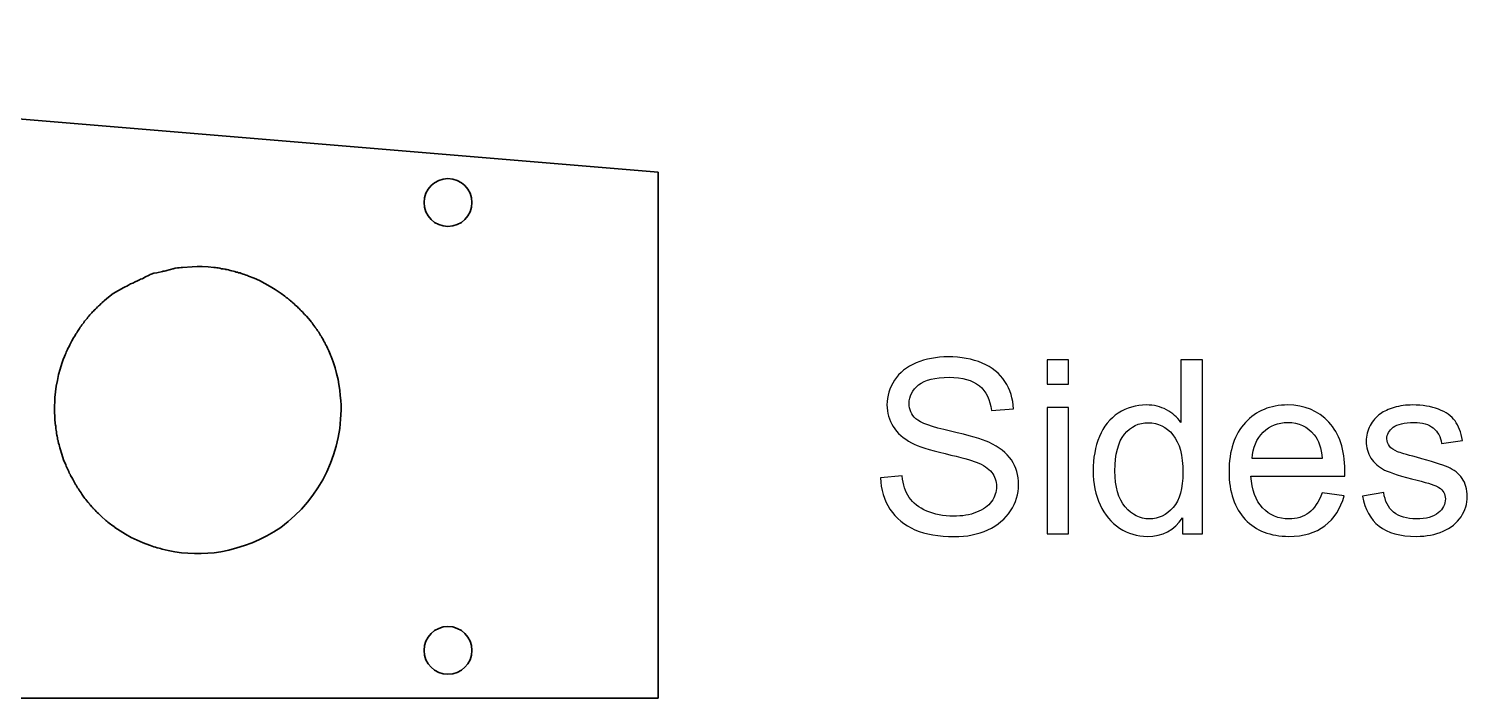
# Model space of a CAD drawing. Header units: centimetres. Extents: x 16 to 194, y -201 to 17.
# Drawn here: x 49.51 to 64.56, y -37.11 to -30.11 of the extents above; entities that cross this region are included whole.
import ezdxf

# ---------------------------------------------------------------- set-up
doc = ezdxf.new("R2010")
doc.units = ezdxf.units.CM
doc.header["$MEASUREMENT"] = 0
doc.layers.add('Layer 1', color=7, linetype='Continuous')

msp = doc.modelspace()

# ---------------------------------------------------------------- linework, layer by layer
at = {"layer": 'Layer 1', "lineweight": 35}
for points in [[(56.09282, -31.61244), (56.09282, -31.61244), (38.09282, -30.11244), (38.09282, -30.11244)], [(56.09282, -37.11245), (56.09282, -37.11245), (56.09282, -31.61244), (56.09282, -31.61244)], [(38.09282, -37.11245), (38.09282, -37.11245), (56.09282, -37.11245), (56.09282, -37.11245)]]:
    msp.add_open_spline(points, degree=3, dxfattribs=at)
for points in [[(53.64251, -31.92905), (53.64251, -31.79097), (53.75445, -31.67905), (53.89254, -31.67905), (54.03063, -31.67904), (54.14257, -31.79097), (54.14257, -31.92904), (54.14257, -32.06712), (54.03063, -32.17904), (53.89254, -32.17904), (53.75445, -32.17905), (53.64251, -32.06712), (53.64251, -31.92905)], [(53.64251, -36.61245), (53.64251, -36.47437), (53.75445, -36.36245), (53.89254, -36.36245), (54.03063, -36.36244), (54.14257, -36.47437), (54.14257, -36.61244), (54.14257, -36.75052), (54.03063, -36.86244), (53.89254, -36.86244), (53.75445, -36.86245), (53.64251, -36.75052), (53.64251, -36.61245)]]:
    msp.add_open_spline(points, degree=3, knots=[0, 0, 0, 0, 0.25, 0.25, 0.25, 0.5, 0.5, 0.5, 0.75, 0.75, 0.75, 1, 1, 1, 1], dxfattribs=at)
at = {"layer": 'Layer 1', "color": 250, "lineweight": 35}
msp.add_open_spline([(51.51624, -35.581), (51.51624, -35.581), (51.44618, -35.591), (51.44618, -35.591), (51.44618, -35.591), (51.37863, -35.596), (51.37863, -35.596), (51.37863, -35.596), (51.31106, -35.5985), (51.31106, -35.5985), (51.31106, -35.5985), (51.241, -35.5985), (51.241, -35.5985), (51.241, -35.5985), (51.17095, -35.596), (51.17095, -35.596), (51.17095, -35.596), (51.1034, -35.591), (51.1034, -35.591), (51.1034, -35.591), (51.03333, -35.581), (51.03333, -35.581), (51.03333, -35.581), (50.96577, -35.56851), (50.96577, -35.56851), (50.96577, -35.56851), (50.90073, -35.5535), (50.90073, -35.5535), (50.90073, -35.5535), (50.88571, -35.54851), (50.88571, -35.54851), (50.88571, -35.54851), (50.8707, -35.5435), (50.8707, -35.5435), (50.8707, -35.5435), (50.85068, -35.5385), (50.85068, -35.5385), (50.85068, -35.5385), (50.83317, -35.5335), (50.83317, -35.5335), (50.83317, -35.5335), (50.81566, -35.5285), (50.81566, -35.5285), (50.81566, -35.5285), (50.79814, -35.521), (50.79814, -35.521), (50.79814, -35.521), (50.78063, -35.516), (50.78063, -35.516), (50.78063, -35.516), (50.76812, -35.511), (50.76812, -35.511), (50.76812, -35.511), (50.70305, -35.4885), (50.70305, -35.4885), (50.70305, -35.4885), (50.6405, -35.461), (50.6405, -35.461), (50.6405, -35.461), (50.57796, -35.431), (50.57796, -35.431), (50.57796, -35.431), (50.51791, -35.3985), (50.51791, -35.3985), (50.51791, -35.3985), (50.46036, -35.3635), (50.46036, -35.3635), (50.46036, -35.3635), (50.40781, -35.326), (50.40781, -35.326), (50.40781, -35.326), (50.3978, -35.3185), (50.3978, -35.3185), (50.3978, -35.3185), (50.38529, -35.31101), (50.38529, -35.31101), (50.38529, -35.31101), (50.37278, -35.301), (50.37278, -35.301), (50.37278, -35.301), (50.36026, -35.29101), (50.36026, -35.29101), (50.36026, -35.29101), (50.34775, -35.281), (50.34775, -35.281), (50.34775, -35.281), (50.33274, -35.27101), (50.33274, -35.27101), (50.33274, -35.27101), (50.32273, -35.261), (50.32273, -35.261), (50.32273, -35.261), (50.31272, -35.2535), (50.31272, -35.2535), (50.31272, -35.2535), (50.2677, -35.2135), (50.2677, -35.2135), (50.2677, -35.2135), (50.25769, -35.2035), (50.25769, -35.2035), (50.25769, -35.2035), (50.24768, -35.1935), (50.24768, -35.1935), (50.24768, -35.1935), (50.23517, -35.181), (50.23517, -35.181), (50.23517, -35.181), (50.22266, -35.171), (50.22266, -35.171), (50.22266, -35.171), (50.21015, -35.1585), (50.21015, -35.1585), (50.21015, -35.1585), (50.20014, -35.146), (50.20014, -35.146), (50.20014, -35.146), (50.19764, -35.1435), (50.19764, -35.1435), (50.19764, -35.1435), (50.19514, -35.141), (50.19514, -35.141), (50.19514, -35.141), (50.19263, -35.1385), (50.19263, -35.1385), (50.19263, -35.1385), (50.19013, -35.136), (50.19013, -35.136), (50.19013, -35.136), (50.18763, -35.1335), (50.18763, -35.1335), (50.18763, -35.1335), (50.18263, -35.131), (50.18263, -35.131), (50.18263, -35.131), (50.18012, -35.126), (50.18012, -35.126), (50.18012, -35.126), (50.18012, -35.1235), (50.18012, -35.1235), (50.18012, -35.1235), (50.16761, -35.1135), (50.16761, -35.1135), (50.16761, -35.1135), (50.16511, -35.111), (50.16511, -35.111), (50.16511, -35.111), (50.1501, -35.09351), (50.1501, -35.09351), (50.1501, -35.09351), (50.1476, -35.091), (50.1476, -35.091), (50.1476, -35.091), (50.14509, -35.086), (50.14509, -35.086), (50.14509, -35.086), (50.14259, -35.0835), (50.14259, -35.0835), (50.14259, -35.0835), (50.14009, -35.081), (50.14009, -35.081), (50.14009, -35.081), (50.13759, -35.076), (50.13759, -35.076), (50.13759, -35.076), (50.13509, -35.07351), (50.13509, -35.07351), (50.13509, -35.07351), (50.13258, -35.071), (50.13258, -35.071), (50.13258, -35.071), (50.13008, -35.0685), (50.13008, -35.0685), (50.13008, -35.0685), (50.12258, -35.061), (50.12258, -35.061), (50.12258, -35.061), (50.11257, -35.0485), (50.11257, -35.0485), (50.11257, -35.0485), (50.10256, -35.036), (50.10256, -35.036), (50.10256, -35.036), (50.09255, -35.0235), (50.09255, -35.0235), (50.09255, -35.0235), (50.08253, -35.011), (50.08253, -35.011), (50.08253, -35.011), (50.07503, -34.9985), (50.07503, -34.9985), (50.07503, -34.9985), (50.06752, -34.9885), (50.06752, -34.9885), (50.06752, -34.9885), (50.06001, -34.9785), (50.06001, -34.9785), (50.06001, -34.9785), (50.05251, -34.966), (50.05251, -34.966), (50.05251, -34.966), (50.0425, -34.951), (50.0425, -34.951), (50.0425, -34.951), (50.03249, -34.9385), (50.03249, -34.9385), (50.03249, -34.9385), (50.02498, -34.9235), (50.02498, -34.9235), (50.02498, -34.9235), (50.01498, -34.911), (50.01498, -34.911), (50.01498, -34.911), (50.00747, -34.8985), (50.00747, -34.8985), (50.00747, -34.8985), (50.00247, -34.886), (50.00247, -34.886), (50.00247, -34.886), (49.99496, -34.876), (49.99496, -34.876), (49.99496, -34.876), (49.98745, -34.8635), (49.98745, -34.8635), (49.98745, -34.8635), (49.97995, -34.851), (49.97995, -34.851), (49.97995, -34.851), (49.97244, -34.836), (49.97244, -34.836), (49.97244, -34.836), (49.96493, -34.821), (49.96493, -34.821), (49.96493, -34.821), (49.95493, -34.806), (49.95493, -34.806), (49.95493, -34.806), (49.94993, -34.7935), (49.94993, -34.7935), (49.94993, -34.7935), (49.94243, -34.7835), (49.94243, -34.7835), (49.94243, -34.7835), (49.93742, -34.771), (49.93742, -34.771), (49.93742, -34.771), (49.92991, -34.7585), (49.92991, -34.7585), (49.92991, -34.7585), (49.92491, -34.7435), (49.92491, -34.7435), (49.92491, -34.7435), (49.9174, -34.7285), (49.9174, -34.7285), (49.9174, -34.7285), (49.9099, -34.7135), (49.9099, -34.7135), (49.9099, -34.7135), (49.90239, -34.6985), (49.90239, -34.6985), (49.90239, -34.6985), (49.89739, -34.686), (49.89739, -34.686), (49.89739, -34.686), (49.89238, -34.6735), (49.89238, -34.6735), (49.89238, -34.6735), (49.86986, -34.6185), (49.86986, -34.6185), (49.86986, -34.6185), (49.84985, -34.561), (49.84985, -34.561), (49.84985, -34.561), (49.83483, -34.506), (49.83483, -34.506), (49.83483, -34.506), (49.82983, -34.4935), (49.82983, -34.4935), (49.82983, -34.4935), (49.82733, -34.4785), (49.82733, -34.4785), (49.82733, -34.4785), (49.82232, -34.4635), (49.82232, -34.4635), (49.82232, -34.4635), (49.81732, -34.446), (49.81732, -34.446), (49.81732, -34.446), (49.81482, -34.4285), (49.81482, -34.4285), (49.81482, -34.4285), (49.81232, -34.426), (49.81232, -34.426), (49.81232, -34.426), (49.81232, -34.4235), (49.81232, -34.4235), (49.81232, -34.4235), (49.81232, -34.41851), (49.81232, -34.41851), (49.81232, -34.41851), (49.80981, -34.4135), (49.80981, -34.4135), (49.80981, -34.4135), (49.80981, -34.411), (49.80981, -34.411), (49.80981, -34.411), (49.80731, -34.406), (49.80731, -34.406), (49.80731, -34.406), (49.80731, -34.4035), (49.80731, -34.4035), (49.80731, -34.4035), (49.80731, -34.39851), (49.80731, -34.39851), (49.80731, -34.39851), (49.80731, -34.396), (49.80731, -34.396), (49.80731, -34.396), (49.80481, -34.3935), (49.80481, -34.3935), (49.80481, -34.3935), (49.80481, -34.391), (49.80481, -34.391), (49.80481, -34.391), (49.80481, -34.386), (49.80481, -34.386), (49.80481, -34.386), (49.80481, -34.3835), (49.80481, -34.3835), (49.80481, -34.3835), (49.80231, -34.37851), (49.80231, -34.37851), (49.80231, -34.37851), (49.80231, -34.376), (49.80231, -34.376), (49.80231, -34.376), (49.80231, -34.3735), (49.80231, -34.3735), (49.80231, -34.3735), (49.79981, -34.361), (49.79981, -34.361), (49.79981, -34.361), (49.7973, -34.3435), (49.7973, -34.3435), (49.7973, -34.3435), (49.7948, -34.3285), (49.7948, -34.3285), (49.7948, -34.3285), (49.7923, -34.311), (49.7923, -34.311), (49.7923, -34.311), (49.7898, -34.296), (49.7898, -34.296), (49.7898, -34.296), (49.7873, -34.281), (49.7873, -34.281), (49.7873, -34.281), (49.7873, -34.2685), (49.7873, -34.2685), (49.7873, -34.2685), (49.78479, -34.256), (49.78479, -34.256), (49.78479, -34.256), (49.78229, -34.241), (49.78229, -34.241), (49.78229, -34.241), (49.78229, -34.226), (49.78229, -34.226), (49.78229, -34.226), (49.77979, -34.2085), (49.77979, -34.2085), (49.77979, -34.2085), (49.77979, -34.191), (49.77979, -34.191), (49.77979, -34.191), (49.77729, -34.176), (49.77729, -34.176), (49.77729, -34.176), (49.77729, -34.161), (49.77729, -34.161), (49.77729, -34.161), (49.77729, -34.1485), (49.77729, -34.1485), (49.77729, -34.1485), (49.77729, -34.146), (49.77729, -34.146), (49.77729, -34.146), (49.77478, -34.1435), (49.77478, -34.1435), (49.77478, -34.1435), (49.77478, -34.1385), (49.77478, -34.1385), (49.77478, -34.1385), (49.77478, -34.136), (49.77478, -34.136), (49.77478, -34.136), (49.77478, -34.131), (49.77478, -34.131), (49.77478, -34.131), (49.77478, -34.1285), (49.77478, -34.1285), (49.77478, -34.1285), (49.77478, -34.126), (49.77478, -34.126), (49.77478, -34.126), (49.77478, -34.12101), (49.77478, -34.12101), (49.77478, -34.12101), (49.77478, -34.106), (49.77478, -34.106), (49.77478, -34.106), (49.77478, -34.0885), (49.77478, -34.0885), (49.77478, -34.0885), (49.77478, -34.0735), (49.77478, -34.0735), (49.77478, -34.0735), (49.77478, -34.056), (49.77478, -34.056), (49.77478, -34.056), (49.77478, -34.04101), (49.77478, -34.04101), (49.77478, -34.04101), (49.77729, -34.0285), (49.77729, -34.0285), (49.77729, -34.0285), (49.77979, -33.9685), (49.77979, -33.9685), (49.77979, -33.9685), (49.78479, -33.9085), (49.78479, -33.9085), (49.78479, -33.9085), (49.7923, -33.8485), (49.7923, -33.8485), (49.7923, -33.8485), (49.80481, -33.7885), (49.80481, -33.7885), (49.80481, -33.7885), (49.81732, -33.7285), (49.81732, -33.7285), (49.81732, -33.7285), (49.83233, -33.671), (49.83233, -33.671), (49.83233, -33.671), (49.84985, -33.6135), (49.84985, -33.6135), (49.84985, -33.6135), (49.86986, -33.561), (49.86986, -33.561), (49.86986, -33.561), (49.87487, -33.551), (49.87487, -33.551), (49.87487, -33.551), (49.87987, -33.5385), (49.87987, -33.5385), (49.87987, -33.5385), (49.88488, -33.5235), (49.88488, -33.5235), (49.88488, -33.5235), (49.89238, -33.5085), (49.89238, -33.5085), (49.89238, -33.5085), (49.89739, -33.4935), (49.89739, -33.4935), (49.89739, -33.4935), (49.90489, -33.4785), (49.90489, -33.4785), (49.90489, -33.4785), (49.9099, -33.46601), (49.9099, -33.46601), (49.9099, -33.46601), (49.9149, -33.456), (49.9149, -33.456), (49.9149, -33.456), (49.91991, -33.4435), (49.91991, -33.4435), (49.91991, -33.4435), (49.92741, -33.4335), (49.92741, -33.4335), (49.92741, -33.4335), (49.93492, -33.4185), (49.93492, -33.4185), (49.93492, -33.4185), (49.94243, -33.4035), (49.94243, -33.4035), (49.94243, -33.4035), (49.94993, -33.391), (49.94993, -33.391), (49.94993, -33.391), (49.95493, -33.376), (49.95493, -33.376), (49.95493, -33.376), (49.96243, -33.3635), (49.96243, -33.3635), (49.96243, -33.3635), (49.96744, -33.3535), (49.96744, -33.3535), (49.96744, -33.3535), (49.97494, -33.3435), (49.97494, -33.3435), (49.97494, -33.3435), (49.98245, -33.331), (49.98245, -33.331), (49.98245, -33.331), (49.98995, -33.3185), (49.98995, -33.3185), (49.98995, -33.3185), (49.99746, -33.3035), (49.99746, -33.3035), (49.99746, -33.3035), (50.00747, -33.291), (50.00747, -33.291), (50.00747, -33.291), (50.01498, -33.2785), (50.01498, -33.2785), (50.01498, -33.2785), (50.02248, -33.266), (50.02248, -33.266), (50.02248, -33.266), (50.02999, -33.256), (50.02999, -33.256), (50.02999, -33.256), (50.03499, -33.246), (50.03499, -33.246), (50.03499, -33.246), (50.045, -33.2335), (50.045, -33.2335), (50.045, -33.2335), (50.05251, -33.221), (50.05251, -33.221), (50.05251, -33.221), (50.06252, -33.2085), (50.06252, -33.2085), (50.06252, -33.2085), (50.07252, -33.196), (50.07252, -33.196), (50.07252, -33.196), (50.08003, -33.186), (50.08003, -33.186), (50.08003, -33.186), (50.08253, -33.1835), (50.08253, -33.1835), (50.08253, -33.1835), (50.09005, -33.171), (50.09005, -33.171), (50.09005, -33.171), (50.09755, -33.161), (50.09755, -33.161), (50.09755, -33.161), (50.10506, -33.151), (50.10506, -33.151), (50.10506, -33.151), (50.11507, -33.141), (50.11507, -33.141), (50.11507, -33.141), (50.12508, -33.1285), (50.12508, -33.1285), (50.12508, -33.1285), (50.13258, -33.1185), (50.13258, -33.1185), (50.13258, -33.1185), (50.13509, -33.116), (50.13509, -33.116), (50.13509, -33.116), (50.14509, -33.1035), (50.14509, -33.1035), (50.14509, -33.1035), (50.1551, -33.0935), (50.1551, -33.0935), (50.1551, -33.0935), (50.16511, -33.0835), (50.16511, -33.0835), (50.16511, -33.0835), (50.17262, -33.0735), (50.17262, -33.0735), (50.17262, -33.0735), (50.18263, -33.066), (50.18263, -33.066), (50.18263, -33.066), (50.19013, -33.056), (50.19013, -33.056), (50.19013, -33.056), (50.20264, -33.0435), (50.20264, -33.0435), (50.20264, -33.0435), (50.21265, -33.0335), (50.21265, -33.0335), (50.21265, -33.0335), (50.22516, -33.021), (50.22516, -33.021), (50.22516, -33.021), (50.22766, -33.0185), (50.22766, -33.0185), (50.22766, -33.0185), (50.23017, -33.016), (50.23017, -33.016), (50.23017, -33.016), (50.23267, -33.0135), (50.23267, -33.0135), (50.23267, -33.0135), (50.23517, -33.011), (50.23517, -33.011), (50.23517, -33.011), (50.23767, -33.0085), (50.23767, -33.0085), (50.23767, -33.0085), (50.24268, -33.006), (50.24268, -33.006), (50.24268, -33.006), (50.24518, -33.0035), (50.24518, -33.0035), (50.24518, -33.0035), (50.24768, -33.001), (50.24768, -33.001), (50.24768, -33.001), (50.25519, -32.991), (50.25519, -32.991), (50.25519, -32.991), (50.25769, -32.991), (50.25769, -32.991), (50.25769, -32.991), (50.25769, -32.9885), (50.25769, -32.9885), (50.25769, -32.9885), (50.26019, -32.9885), (50.26019, -32.9885), (50.26019, -32.9885), (50.26269, -32.986), (50.26269, -32.986), (50.26269, -32.986), (50.2652, -32.9835), (50.2652, -32.9835), (50.2652, -32.9835), (50.2677, -32.981), (50.2677, -32.981), (50.2677, -32.981), (50.2702, -32.9785), (50.2702, -32.9785), (50.2702, -32.9785), (50.27269, -32.976), (50.27269, -32.976), (50.27269, -32.976), (50.29021, -32.961), (50.29021, -32.961), (50.29021, -32.961), (50.29771, -32.9535), (50.29771, -32.9535), (50.29771, -32.9535), (50.34025, -32.9185), (50.34025, -32.9185), (50.34025, -32.9185), (50.39029, -32.881), (50.39029, -32.881), (50.39029, -32.881), (50.44535, -32.8485), (50.44535, -32.8485), (50.44535, -32.8485), (50.50039, -32.8185), (50.50039, -32.8185), (50.50039, -32.8185), (50.5129, -32.811), (50.5129, -32.811), (50.5129, -32.811), (50.53042, -32.8035), (50.53042, -32.8035), (50.53042, -32.8035), (50.54793, -32.7935), (50.54793, -32.7935), (50.54793, -32.7935), (50.57045, -32.781), (50.57045, -32.781), (50.57045, -32.781), (50.59546, -32.771), (50.59546, -32.771), (50.59546, -32.771), (50.62048, -32.7585), (50.62048, -32.7585), (50.62048, -32.7585), (50.643, -32.7485), (50.643, -32.7485), (50.643, -32.7485), (50.66552, -32.736), (50.66552, -32.736), (50.66552, -32.736), (50.67553, -32.731), (50.67553, -32.731), (50.67553, -32.731), (50.69054, -32.726), (50.69054, -32.726), (50.69054, -32.726), (50.70555, -32.7185), (50.70555, -32.7185), (50.70555, -32.7185), (50.72057, -32.711), (50.72057, -32.711), (50.72057, -32.711), (50.73559, -32.7035), (50.73559, -32.7035), (50.73559, -32.7035), (50.7506, -32.696), (50.7506, -32.696), (50.7506, -32.696), (50.76561, -32.6885), (50.76561, -32.6885), (50.76561, -32.6885), (50.77562, -32.6835), (50.77562, -32.6835), (50.77562, -32.6835), (50.78563, -32.6785), (50.78563, -32.6785), (50.78563, -32.6785), (50.81315, -32.6685), (50.81315, -32.6685), (50.81315, -32.6685), (50.84568, -32.6635), (50.84568, -32.6635), (50.84568, -32.6635), (50.90323, -32.651), (50.90323, -32.651), (50.90323, -32.651), (50.91323, -32.6485), (50.91323, -32.6485), (50.91323, -32.6485), (50.92574, -32.646), (50.92574, -32.646), (50.92574, -32.646), (50.93825, -32.6435), (50.93825, -32.6435), (50.93825, -32.6435), (50.95076, -32.641), (50.95076, -32.641), (50.95076, -32.641), (50.97328, -32.6335), (50.97328, -32.6335), (50.97328, -32.6335), (50.98829, -32.631), (50.98829, -32.631), (50.98829, -32.631), (51.01331, -32.6235), (51.01331, -32.6235), (51.01331, -32.6235), (51.01581, -32.621), (51.01581, -32.621), (51.01581, -32.621), (51.03583, -32.616), (51.03583, -32.616), (51.03583, -32.616), (51.06086, -32.6135), (51.06086, -32.6135), (51.06086, -32.6135), (51.08088, -32.611), (51.08088, -32.611), (51.08088, -32.611), (51.10089, -32.6085), (51.10089, -32.6085), (51.10089, -32.6085), (51.1134, -32.6085), (51.1134, -32.6085), (51.1134, -32.6085), (51.21599, -32.601), (51.21599, -32.601), (51.21599, -32.601), (51.26602, -32.5985), (51.26602, -32.5985), (51.26602, -32.5985), (51.32107, -32.5985), (51.32107, -32.5985), (51.32107, -32.5985), (51.38113, -32.601), (51.38113, -32.601), (51.38113, -32.601), (51.44368, -32.6085), (51.44368, -32.6085), (51.44368, -32.6085), (51.45869, -32.6085), (51.45869, -32.6085), (51.45869, -32.6085), (51.47371, -32.611), (51.47371, -32.611), (51.47371, -32.611), (51.48872, -32.6135), (51.48872, -32.6135), (51.48872, -32.6135), (51.50623, -32.616), (51.50623, -32.616), (51.50623, -32.616), (51.52375, -32.621), (51.52375, -32.621), (51.52375, -32.621), (51.54126, -32.6235), (51.54126, -32.6235), (51.54126, -32.6235), (51.55627, -32.626), (51.55627, -32.626), (51.55627, -32.626), (51.55877, -32.626), (51.55877, -32.626), (51.55877, -32.626), (51.56127, -32.626), (51.56127, -32.626), (51.56127, -32.626), (51.56377, -32.6285), (51.56377, -32.6285), (51.56377, -32.6285), (51.56878, -32.6285), (51.56878, -32.6285), (51.56878, -32.6285), (51.57128, -32.6285), (51.57128, -32.6285), (51.57128, -32.6285), (51.57628, -32.6285), (51.57628, -32.6285), (51.57628, -32.6285), (51.57878, -32.631), (51.57878, -32.631), (51.57878, -32.631), (51.58129, -32.631), (51.58129, -32.631), (51.58129, -32.631), (51.5963, -32.6335), (51.5963, -32.6335), (51.5963, -32.6335), (51.61131, -32.6385), (51.61131, -32.6385), (51.61131, -32.6385), (51.62883, -32.6435), (51.62883, -32.6435), (51.62883, -32.6435), (51.64634, -32.646), (51.64634, -32.646), (51.64634, -32.646), (51.66135, -32.651), (51.66135, -32.651), (51.66135, -32.651), (51.67637, -32.656), (51.67637, -32.656), (51.67637, -32.656), (51.68889, -32.6585), (51.68889, -32.6585), (51.68889, -32.6585), (51.7014, -32.6635), (51.7014, -32.6635), (51.7014, -32.6635), (51.71641, -32.666), (51.71641, -32.666), (51.71641, -32.666), (51.72892, -32.671), (51.72892, -32.671), (51.72892, -32.671), (51.73142, -32.671), (51.73142, -32.671), (51.73142, -32.671), (51.74894, -32.6785), (51.74894, -32.6785), (51.74894, -32.6785), (51.76395, -32.6835), (51.76395, -32.6835), (51.76395, -32.6835), (51.77896, -32.6885), (51.77896, -32.6885), (51.77896, -32.6885), (51.79397, -32.6935), (51.79397, -32.6935), (51.79397, -32.6935), (51.80648, -32.6985), (51.80648, -32.6985), (51.80648, -32.6985), (51.86403, -32.721), (51.86403, -32.721), (51.86403, -32.721), (51.92157, -32.746), (51.92157, -32.746), (51.92157, -32.746), (51.97663, -32.776), (51.97663, -32.776), (51.97663, -32.776), (52.03167, -32.806), (52.03167, -32.806), (52.03167, -32.806), (52.08422, -32.8385), (52.08422, -32.8385), (52.08422, -32.8385), (52.13676, -32.8735), (52.13676, -32.8735), (52.13676, -32.8735), (52.14677, -32.881), (52.14677, -32.881), (52.14677, -32.881), (52.15928, -32.891), (52.15928, -32.891), (52.15928, -32.891), (52.17179, -32.8985), (52.17179, -32.8985), (52.17179, -32.8985), (52.1843, -32.9085), (52.1843, -32.9085), (52.1843, -32.9085), (52.1993, -32.921), (52.1993, -32.921), (52.1993, -32.921), (52.21181, -32.931), (52.21181, -32.931), (52.21181, -32.931), (52.22432, -32.9385), (52.22432, -32.9385), (52.22432, -32.9385), (52.22683, -32.941), (52.22683, -32.941), (52.22683, -32.941), (52.22933, -32.9435), (52.22933, -32.9435), (52.22933, -32.9435), (52.23183, -32.946), (52.23183, -32.946), (52.23183, -32.946), (52.23434, -32.9485), (52.23434, -32.9485), (52.23434, -32.9485), (52.23684, -32.9485), (52.23684, -32.9485), (52.23684, -32.9485), (52.23935, -32.951), (52.23935, -32.951), (52.23935, -32.951), (52.24185, -32.9535), (52.24185, -32.9535), (52.24185, -32.9535), (52.24435, -32.956), (52.24435, -32.956), (52.24435, -32.956), (52.25686, -32.966), (52.25686, -32.966), (52.25686, -32.966), (52.26687, -32.976), (52.26687, -32.976), (52.26687, -32.976), (52.28188, -32.9885), (52.28188, -32.9885), (52.28188, -32.9885), (52.29439, -33.001), (52.29439, -33.001), (52.29439, -33.001), (52.3044, -33.011), (52.3044, -33.011), (52.3044, -33.011), (52.31691, -33.021), (52.31691, -33.021), (52.31691, -33.021), (52.32442, -33.031), (52.32442, -33.031), (52.32442, -33.031), (52.33443, -33.0385), (52.33443, -33.0385), (52.33443, -33.0385), (52.34694, -33.051), (52.34694, -33.051), (52.34694, -33.051), (52.35695, -33.061), (52.35695, -33.061), (52.35695, -33.061), (52.36946, -33.0735), (52.36946, -33.0735), (52.36946, -33.0735), (52.38197, -33.086), (52.38197, -33.086), (52.38197, -33.086), (52.39197, -33.0985), (52.39197, -33.0985), (52.39197, -33.0985), (52.40198, -33.1085), (52.40198, -33.1085), (52.40198, -33.1085), (52.41199, -33.1185), (52.41199, -33.1185), (52.41199, -33.1185), (52.45201, -33.166), (52.45201, -33.166), (52.45201, -33.166), (52.45953, -33.176), (52.45953, -33.176), (52.45953, -33.176), (52.46954, -33.1885), (52.46954, -33.1885), (52.46954, -33.1885), (52.47955, -33.201), (52.47955, -33.201), (52.47955, -33.201), (52.48956, -33.216), (52.48956, -33.216), (52.48956, -33.216), (52.49956, -33.2285), (52.49956, -33.2285), (52.49956, -33.2285), (52.50206, -33.2335), (52.50206, -33.2335), (52.50206, -33.2335), (52.50457, -33.236), (52.50457, -33.236), (52.50457, -33.236), (52.50706, -33.2385), (52.50706, -33.2385), (52.50706, -33.2385), (52.50957, -33.2435), (52.50957, -33.2435), (52.50957, -33.2435), (52.51206, -33.246), (52.51206, -33.246), (52.51206, -33.246), (52.51458, -33.251), (52.51458, -33.251), (52.51458, -33.251), (52.51707, -33.2535), (52.51707, -33.2535), (52.51707, -33.2535), (52.51958, -33.256), (52.51958, -33.256), (52.51958, -33.256), (52.52708, -33.266), (52.52708, -33.266), (52.52708, -33.266), (52.52708, -33.271), (52.52708, -33.271), (52.52708, -33.271), (52.5396, -33.286), (52.5396, -33.286), (52.5396, -33.286), (52.55211, -33.306), (52.55211, -33.306), (52.55211, -33.306), (52.55961, -33.3185), (52.55961, -33.3185), (52.55961, -33.3185), (52.56212, -33.321), (52.56212, -33.321), (52.56212, -33.321), (52.56212, -33.3235), (52.56212, -33.3235), (52.56212, -33.3235), (52.56462, -33.32601), (52.56462, -33.32601), (52.56462, -33.32601), (52.56712, -33.3285), (52.56712, -33.3285), (52.56712, -33.3285), (52.56712, -33.331), (52.56712, -33.331), (52.56712, -33.331), (52.56962, -33.336), (52.56962, -33.336), (52.56962, -33.336), (52.57213, -33.3385), (52.57213, -33.3385), (52.57213, -33.3385), (52.57213, -33.341), (52.57213, -33.341), (52.57213, -33.341), (52.58213, -33.356), (52.58213, -33.356), (52.58213, -33.356), (52.58964, -33.371), (52.58964, -33.371), (52.58964, -33.371), (52.59715, -33.38601), (52.59715, -33.38601), (52.59715, -33.38601), (52.60715, -33.401), (52.60715, -33.401), (52.60715, -33.401), (52.61216, -33.4135), (52.61216, -33.4135), (52.61216, -33.4135), (52.61966, -33.42601), (52.61966, -33.42601), (52.61966, -33.42601), (52.62467, -33.436), (52.62467, -33.436), (52.62467, -33.436), (52.63218, -33.451), (52.63218, -33.451), (52.63218, -33.451), (52.63718, -33.46601), (52.63718, -33.46601), (52.63718, -33.46601), (52.64469, -33.481), (52.64469, -33.481), (52.64469, -33.481), (52.65219, -33.4985), (52.65219, -33.4985), (52.65219, -33.4985), (52.6597, -33.5135), (52.6597, -33.5135), (52.6597, -33.5135), (52.6647, -33.526), (52.6647, -33.526), (52.6647, -33.526), (52.66971, -33.5385), (52.66971, -33.5385), (52.66971, -33.5385), (52.69223, -33.596), (52.69223, -33.596), (52.69223, -33.596), (52.71224, -33.6585), (52.71224, -33.6585), (52.71224, -33.6585), (52.72725, -33.7185), (52.72725, -33.7185), (52.72725, -33.7185), (52.74227, -33.781), (52.74227, -33.781), (52.74227, -33.781), (52.74977, -33.8335), (52.74977, -33.8335), (52.74977, -33.8335), (52.75977, -33.891), (52.75977, -33.891), (52.75977, -33.891), (52.76478, -33.946), (52.76478, -33.946), (52.76478, -33.946), (52.77229, -34.00101), (52.77229, -34.00101), (52.77229, -34.00101), (52.77478, -34.0485), (52.77478, -34.0485), (52.77478, -34.0485), (52.77478, -34.0985), (52.77478, -34.0985), (52.77478, -34.0985), (52.77229, -34.1485), (52.77229, -34.1485), (52.77229, -34.1485), (52.76729, -34.196), (52.76729, -34.196), (52.76729, -34.196), (52.75977, -34.291), (52.75977, -34.291), (52.75977, -34.291), (52.74227, -34.386), (52.74227, -34.386), (52.74227, -34.386), (52.72225, -34.476), (52.72225, -34.476), (52.72225, -34.476), (52.69473, -34.5685), (52.69473, -34.5685), (52.69473, -34.5685), (52.6622, -34.65601), (52.6622, -34.65601), (52.6622, -34.65601), (52.62467, -34.746), (52.62467, -34.746), (52.62467, -34.746), (52.58213, -34.8285), (52.58213, -34.8285), (52.58213, -34.8285), (52.53208, -34.911), (52.53208, -34.911), (52.53208, -34.911), (52.47955, -34.9885), (52.47955, -34.9885), (52.47955, -34.9885), (52.422, -35.0635), (52.422, -35.0635), (52.422, -35.0635), (52.35945, -35.136), (52.35945, -35.136), (52.35945, -35.136), (52.28939, -35.2035), (52.28939, -35.2035), (52.28939, -35.2035), (52.21932, -35.266), (52.21932, -35.266), (52.21932, -35.266), (52.14427, -35.326), (52.14427, -35.326), (52.14427, -35.326), (52.0692, -35.3735), (52.0692, -35.3735), (52.0692, -35.3735), (51.99664, -35.416), (51.99664, -35.416), (51.99664, -35.416), (51.92157, -35.4535), (51.92157, -35.4535), (51.92157, -35.4535), (51.84151, -35.4885), (51.84151, -35.4885), (51.84151, -35.4885), (51.76395, -35.516), (51.76395, -35.516), (51.76395, -35.516), (51.68138, -35.541), (51.68138, -35.541), (51.68138, -35.541), (51.5988, -35.5635), (51.5988, -35.5635), (51.5988, -35.5635), (51.51624, -35.581), (51.51624, -35.581)], degree=3, knots=[0, 0, 0, 0, 0.00250627, 0.00250627, 0.00250627, 0.00501253, 0.00501253, 0.00501253, 0.0075188, 0.0075188, 0.0075188, 0.01002506, 0.01002506, 0.01002506, 0.01253133, 0.01253133, 0.01253133, 0.01503759, 0.01503759, 0.01503759, 0.01754386, 0.01754386, 0.01754386, 0.02005013, 0.02005013, 0.02005013, 0.02255639, 0.02255639, 0.02255639, 0.02506266, 0.02506266, 0.02506266, 0.02756892, 0.02756892, 0.02756892, 0.03007519, 0.03007519, 0.03007519, 0.03258145, 0.03258145, 0.03258145, 0.03508772, 0.03508772, 0.03508772, 0.03759398, 0.03759398, 0.03759398, 0.04010025, 0.04010025, 0.04010025, 0.04260652, 0.04260652, 0.04260652, 0.04511278, 0.04511278, 0.04511278, 0.04761905, 0.04761905, 0.04761905, 0.05012531, 0.05012531, 0.05012531, 0.05263158, 0.05263158, 0.05263158, 0.05513784, 0.05513784, 0.05513784, 0.05764411, 0.05764411, 0.05764411, 0.06015038, 0.06015038, 0.06015038, 0.06265664, 0.06265664, 0.06265664, 0.06516291, 0.06516291, 0.06516291, 0.06766917, 0.06766917, 0.06766917, 0.07017544, 0.07017544, 0.07017544, 0.0726817, 0.0726817, 0.0726817, 0.07518797, 0.07518797, 0.07518797, 0.07769424, 0.07769424, 0.07769424, 0.0802005, 0.0802005, 0.0802005, 0.08270677, 0.08270677, 0.08270677, 0.08521303, 0.08521303, 0.08521303, 0.0877193, 0.0877193, 0.0877193, 0.09022556, 0.09022556, 0.09022556, 0.09273183, 0.09273183, 0.09273183, 0.0952381, 0.0952381, 0.0952381, 0.09774436, 0.09774436, 0.09774436, 0.10025063, 0.10025063, 0.10025063, 0.10275689, 0.10275689, 0.10275689, 0.10526316, 0.10526316, 0.10526316, 0.10776942, 0.10776942, 0.10776942, 0.11027569, 0.11027569, 0.11027569, 0.11278195, 0.11278195, 0.11278195, 0.11528822, 0.11528822, 0.11528822, 0.11779449, 0.11779449, 0.11779449, 0.12030075, 0.12030075, 0.12030075, 0.12280702, 0.12280702, 0.12280702, 0.12531328, 0.12531328, 0.12531328, 0.12781955, 0.12781955, 0.12781955, 0.13032581, 0.13032581, 0.13032581, 0.13283208, 0.13283208, 0.13283208, 0.13533835, 0.13533835, 0.13533835, 0.13784461, 0.13784461, 0.13784461, 0.14035088, 0.14035088, 0.14035088, 0.14285714, 0.14285714, 0.14285714, 0.14536341, 0.14536341, 0.14536341, 0.14786967, 0.14786967, 0.14786967, 0.15037594, 0.15037594, 0.15037594, 0.15288221, 0.15288221, 0.15288221, 0.15538847, 0.15538847, 0.15538847, 0.15789474, 0.15789474, 0.15789474, 0.160401, 0.160401, 0.160401, 0.16290727, 0.16290727, 0.16290727, 0.16541353, 0.16541353, 0.16541353, 0.1679198, 0.1679198, 0.1679198, 0.17042607, 0.17042607, 0.17042607, 0.17293233, 0.17293233, 0.17293233, 0.1754386, 0.1754386, 0.1754386, 0.17794486, 0.17794486, 0.17794486, 0.18045113, 0.18045113, 0.18045113, 0.18295739, 0.18295739, 0.18295739, 0.18546366, 0.18546366, 0.18546366, 0.18796992, 0.18796992, 0.18796992, 0.19047619, 0.19047619, 0.19047619, 0.19298246, 0.19298246, 0.19298246, 0.19548872, 0.19548872, 0.19548872, 0.19799499, 0.19799499, 0.19799499, 0.20050125, 0.20050125, 0.20050125, 0.20300752, 0.20300752, 0.20300752, 0.20551378, 0.20551378, 0.20551378, 0.20802005, 0.20802005, 0.20802005, 0.21052632, 0.21052632, 0.21052632, 0.21303258, 0.21303258, 0.21303258, 0.21553885, 0.21553885, 0.21553885, 0.21804511, 0.21804511, 0.21804511, 0.22055138, 0.22055138, 0.22055138, 0.22305764, 0.22305764, 0.22305764, 0.22556391, 0.22556391, 0.22556391, 0.22807018, 0.22807018, 0.22807018, 0.23057644, 0.23057644, 0.23057644, 0.23308271, 0.23308271, 0.23308271, 0.23558897, 0.23558897, 0.23558897, 0.23809524, 0.23809524, 0.23809524, 0.2406015, 0.2406015, 0.2406015, 0.24310777, 0.24310777, 0.24310777, 0.24561404, 0.24561404, 0.24561404, 0.2481203, 0.2481203, 0.2481203, 0.25062657, 0.25062657, 0.25062657, 0.25313283, 0.25313283, 0.25313283, 0.2556391, 0.2556391, 0.2556391, 0.25814536, 0.25814536, 0.25814536, 0.26065163, 0.26065163, 0.26065163, 0.26315789, 0.26315789, 0.26315789, 0.26566416, 0.26566416, 0.26566416, 0.26817043, 0.26817043, 0.26817043, 0.27067669, 0.27067669, 0.27067669, 0.27318296, 0.27318296, 0.27318296, 0.27568922, 0.27568922, 0.27568922, 0.27819549, 0.27819549, 0.27819549, 0.28070175, 0.28070175, 0.28070175, 0.28320802, 0.28320802, 0.28320802, 0.28571429, 0.28571429, 0.28571429, 0.28822055, 0.28822055, 0.28822055, 0.29072682, 0.29072682, 0.29072682, 0.29323308, 0.29323308, 0.29323308, 0.29573935, 0.29573935, 0.29573935, 0.29824561, 0.29824561, 0.29824561, 0.30075188, 0.30075188, 0.30075188, 0.30325815, 0.30325815, 0.30325815, 0.30576441, 0.30576441, 0.30576441, 0.30827068, 0.30827068, 0.30827068, 0.31077694, 0.31077694, 0.31077694, 0.31328321, 0.31328321, 0.31328321, 0.31578947, 0.31578947, 0.31578947, 0.31829574, 0.31829574, 0.31829574, 0.32080201, 0.32080201, 0.32080201, 0.32330827, 0.32330827, 0.32330827, 0.32581454, 0.32581454, 0.32581454, 0.3283208, 0.3283208, 0.3283208, 0.33082707, 0.33082707, 0.33082707, 0.33333333, 0.33333333, 0.33333333, 0.3358396, 0.3358396, 0.3358396, 0.33834586, 0.33834586, 0.33834586, 0.34085213, 0.34085213, 0.34085213, 0.3433584, 0.3433584, 0.3433584, 0.34586466, 0.34586466, 0.34586466, 0.34837093, 0.34837093, 0.34837093, 0.35087719, 0.35087719, 0.35087719, 0.35338346, 0.35338346, 0.35338346, 0.35588972, 0.35588972, 0.35588972, 0.35839599, 0.35839599, 0.35839599, 0.36090226, 0.36090226, 0.36090226, 0.36340852, 0.36340852, 0.36340852, 0.36591479, 0.36591479, 0.36591479, 0.36842105, 0.36842105, 0.36842105, 0.37092732, 0.37092732, 0.37092732, 0.37343358, 0.37343358, 0.37343358, 0.37593985, 0.37593985, 0.37593985, 0.37844612, 0.37844612, 0.37844612, 0.38095238, 0.38095238, 0.38095238, 0.38345865, 0.38345865, 0.38345865, 0.38596491, 0.38596491, 0.38596491, 0.38847118, 0.38847118, 0.38847118, 0.39097744, 0.39097744, 0.39097744, 0.39348371, 0.39348371, 0.39348371, 0.39598997, 0.39598997, 0.39598997, 0.39849624, 0.39849624, 0.39849624, 0.40100251, 0.40100251, 0.40100251, 0.40350877, 0.40350877, 0.40350877, 0.40601504, 0.40601504, 0.40601504, 0.4085213, 0.4085213, 0.4085213, 0.41102757, 0.41102757, 0.41102757, 0.41353383, 0.41353383, 0.41353383, 0.4160401, 0.4160401, 0.4160401, 0.41854637, 0.41854637, 0.41854637, 0.42105263, 0.42105263, 0.42105263, 0.4235589, 0.4235589, 0.4235589, 0.42606516, 0.42606516, 0.42606516, 0.42857143, 0.42857143, 0.42857143, 0.43107769, 0.43107769, 0.43107769, 0.43358396, 0.43358396, 0.43358396, 0.43609023, 0.43609023, 0.43609023, 0.43859649, 0.43859649, 0.43859649, 0.44110276, 0.44110276, 0.44110276, 0.44360902, 0.44360902, 0.44360902, 0.44611529, 0.44611529, 0.44611529, 0.44862155, 0.44862155, 0.44862155, 0.45112782, 0.45112782, 0.45112782, 0.45363409, 0.45363409, 0.45363409, 0.45614035, 0.45614035, 0.45614035, 0.45864662, 0.45864662, 0.45864662, 0.46115288, 0.46115288, 0.46115288, 0.46365915, 0.46365915, 0.46365915, 0.46616541, 0.46616541, 0.46616541, 0.46867168, 0.46867168, 0.46867168, 0.47117794, 0.47117794, 0.47117794, 0.47368421, 0.47368421, 0.47368421, 0.47619048, 0.47619048, 0.47619048, 0.47869674, 0.47869674, 0.47869674, 0.48120301, 0.48120301, 0.48120301, 0.48370927, 0.48370927, 0.48370927, 0.48621554, 0.48621554, 0.48621554, 0.4887218, 0.4887218, 0.4887218, 0.49122807, 0.49122807, 0.49122807, 0.49373434, 0.49373434, 0.49373434, 0.4962406, 0.4962406, 0.4962406, 0.49874687, 0.49874687, 0.49874687, 0.50125313, 0.50125313, 0.50125313, 0.5037594, 0.5037594, 0.5037594, 0.50626566, 0.50626566, 0.50626566, 0.50877193, 0.50877193, 0.50877193, 0.5112782, 0.5112782, 0.5112782, 0.51378446, 0.51378446, 0.51378446, 0.51629073, 0.51629073, 0.51629073, 0.51879699, 0.51879699, 0.51879699, 0.52130326, 0.52130326, 0.52130326, 0.52380952, 0.52380952, 0.52380952, 0.52631579, 0.52631579, 0.52631579, 0.52882206, 0.52882206, 0.52882206, 0.53132832, 0.53132832, 0.53132832, 0.53383459, 0.53383459, 0.53383459, 0.53634085, 0.53634085, 0.53634085, 0.53884712, 0.53884712, 0.53884712, 0.54135338, 0.54135338, 0.54135338, 0.54385965, 0.54385965, 0.54385965, 0.54636591, 0.54636591, 0.54636591, 0.54887218, 0.54887218, 0.54887218, 0.55137845, 0.55137845, 0.55137845, 0.55388471, 0.55388471, 0.55388471, 0.55639098, 0.55639098, 0.55639098, 0.55889724, 0.55889724, 0.55889724, 0.56140351, 0.56140351, 0.56140351, 0.56390977, 0.56390977, 0.56390977, 0.56641604, 0.56641604, 0.56641604, 0.56892231, 0.56892231, 0.56892231, 0.57142857, 0.57142857, 0.57142857, 0.57393484, 0.57393484, 0.57393484, 0.5764411, 0.5764411, 0.5764411, 0.57894737, 0.57894737, 0.57894737, 0.58145363, 0.58145363, 0.58145363, 0.5839599, 0.5839599, 0.5839599, 0.58646617, 0.58646617, 0.58646617, 0.58897243, 0.58897243, 0.58897243, 0.5914787, 0.5914787, 0.5914787, 0.59398496, 0.59398496, 0.59398496, 0.59649123, 0.59649123, 0.59649123, 0.59899749, 0.59899749, 0.59899749, 0.60150376, 0.60150376, 0.60150376, 0.60401003, 0.60401003, 0.60401003, 0.60651629, 0.60651629, 0.60651629, 0.60902256, 0.60902256, 0.60902256, 0.61152882, 0.61152882, 0.61152882, 0.61403509, 0.61403509, 0.61403509, 0.61654135, 0.61654135, 0.61654135, 0.61904762, 0.61904762, 0.61904762, 0.62155388, 0.62155388, 0.62155388, 0.62406015, 0.62406015, 0.62406015, 0.62656642, 0.62656642, 0.62656642, 0.62907268, 0.62907268, 0.62907268, 0.63157895, 0.63157895, 0.63157895, 0.63408521, 0.63408521, 0.63408521, 0.63659148, 0.63659148, 0.63659148, 0.63909774, 0.63909774, 0.63909774, 0.64160401, 0.64160401, 0.64160401, 0.64411028, 0.64411028, 0.64411028, 0.64661654, 0.64661654, 0.64661654, 0.64912281, 0.64912281, 0.64912281, 0.65162907, 0.65162907, 0.65162907, 0.65413534, 0.65413534, 0.65413534, 0.6566416, 0.6566416, 0.6566416, 0.65914787, 0.65914787, 0.65914787, 0.66165414, 0.66165414, 0.66165414, 0.6641604, 0.6641604, 0.6641604, 0.66666667, 0.66666667, 0.66666667, 0.66917293, 0.66917293, 0.66917293, 0.6716792, 0.6716792, 0.6716792, 0.67418546, 0.67418546, 0.67418546, 0.67669173, 0.67669173, 0.67669173, 0.67919799, 0.67919799, 0.67919799, 0.68170426, 0.68170426, 0.68170426, 0.68421053, 0.68421053, 0.68421053, 0.68671679, 0.68671679, 0.68671679, 0.68922306, 0.68922306, 0.68922306, 0.69172932, 0.69172932, 0.69172932, 0.69423559, 0.69423559, 0.69423559, 0.69674185, 0.69674185, 0.69674185, 0.69924812, 0.69924812, 0.69924812, 0.70175439, 0.70175439, 0.70175439, 0.70426065, 0.70426065, 0.70426065, 0.70676692, 0.70676692, 0.70676692, 0.70927318, 0.70927318, 0.70927318, 0.71177945, 0.71177945, 0.71177945, 0.71428571, 0.71428571, 0.71428571, 0.71679198, 0.71679198, 0.71679198, 0.71929825, 0.71929825, 0.71929825, 0.72180451, 0.72180451, 0.72180451, 0.72431078, 0.72431078, 0.72431078, 0.72681704, 0.72681704, 0.72681704, 0.72932331, 0.72932331, 0.72932331, 0.73182957, 0.73182957, 0.73182957, 0.73433584, 0.73433584, 0.73433584, 0.73684211, 0.73684211, 0.73684211, 0.73934837, 0.73934837, 0.73934837, 0.74185464, 0.74185464, 0.74185464, 0.7443609, 0.7443609, 0.7443609, 0.74686717, 0.74686717, 0.74686717, 0.74937343, 0.74937343, 0.74937343, 0.7518797, 0.7518797, 0.7518797, 0.75438596, 0.75438596, 0.75438596, 0.75689223, 0.75689223, 0.75689223, 0.7593985, 0.7593985, 0.7593985, 0.76190476, 0.76190476, 0.76190476, 0.76441103, 0.76441103, 0.76441103, 0.76691729, 0.76691729, 0.76691729, 0.76942356, 0.76942356, 0.76942356, 0.77192982, 0.77192982, 0.77192982, 0.77443609, 0.77443609, 0.77443609, 0.77694236, 0.77694236, 0.77694236, 0.77944862, 0.77944862, 0.77944862, 0.78195489, 0.78195489, 0.78195489, 0.78446115, 0.78446115, 0.78446115, 0.78696742, 0.78696742, 0.78696742, 0.78947368, 0.78947368, 0.78947368, 0.79197995, 0.79197995, 0.79197995, 0.79448622, 0.79448622, 0.79448622, 0.79699248, 0.79699248, 0.79699248, 0.79949875, 0.79949875, 0.79949875, 0.80200501, 0.80200501, 0.80200501, 0.80451128, 0.80451128, 0.80451128, 0.80701754, 0.80701754, 0.80701754, 0.80952381, 0.80952381, 0.80952381, 0.81203008, 0.81203008, 0.81203008, 0.81453634, 0.81453634, 0.81453634, 0.81704261, 0.81704261, 0.81704261, 0.81954887, 0.81954887, 0.81954887, 0.82205514, 0.82205514, 0.82205514, 0.8245614, 0.8245614, 0.8245614, 0.82706767, 0.82706767, 0.82706767, 0.82957393, 0.82957393, 0.82957393, 0.8320802, 0.8320802, 0.8320802, 0.83458647, 0.83458647, 0.83458647, 0.83709273, 0.83709273, 0.83709273, 0.839599, 0.839599, 0.839599, 0.84210526, 0.84210526, 0.84210526, 0.84461153, 0.84461153, 0.84461153, 0.84711779, 0.84711779, 0.84711779, 0.84962406, 0.84962406, 0.84962406, 0.85213033, 0.85213033, 0.85213033, 0.85463659, 0.85463659, 0.85463659, 0.85714286, 0.85714286, 0.85714286, 0.85964912, 0.85964912, 0.85964912, 0.86215539, 0.86215539, 0.86215539, 0.86466165, 0.86466165, 0.86466165, 0.86716792, 0.86716792, 0.86716792, 0.86967419, 0.86967419, 0.86967419, 0.87218045, 0.87218045, 0.87218045, 0.87468672, 0.87468672, 0.87468672, 0.87719298, 0.87719298, 0.87719298, 0.87969925, 0.87969925, 0.87969925, 0.88220551, 0.88220551, 0.88220551, 0.88471178, 0.88471178, 0.88471178, 0.88721805, 0.88721805, 0.88721805, 0.88972431, 0.88972431, 0.88972431, 0.89223058, 0.89223058, 0.89223058, 0.89473684, 0.89473684, 0.89473684, 0.89724311, 0.89724311, 0.89724311, 0.89974937, 0.89974937, 0.89974937, 0.90225564, 0.90225564, 0.90225564, 0.9047619, 0.9047619, 0.9047619, 0.90726817, 0.90726817, 0.90726817, 0.90977444, 0.90977444, 0.90977444, 0.9122807, 0.9122807, 0.9122807, 0.91478697, 0.91478697, 0.91478697, 0.91729323, 0.91729323, 0.91729323, 0.9197995, 0.9197995, 0.9197995, 0.92230576, 0.92230576, 0.92230576, 0.92481203, 0.92481203, 0.92481203, 0.9273183, 0.9273183, 0.9273183, 0.92982456, 0.92982456, 0.92982456, 0.93233083, 0.93233083, 0.93233083, 0.93483709, 0.93483709, 0.93483709, 0.93734336, 0.93734336, 0.93734336, 0.93984962, 0.93984962, 0.93984962, 0.94235589, 0.94235589, 0.94235589, 0.94486216, 0.94486216, 0.94486216, 0.94736842, 0.94736842, 0.94736842, 0.94987469, 0.94987469, 0.94987469, 0.95238095, 0.95238095, 0.95238095, 0.95488722, 0.95488722, 0.95488722, 0.95739348, 0.95739348, 0.95739348, 0.95989975, 0.95989975, 0.95989975, 0.96240602, 0.96240602, 0.96240602, 0.96491228, 0.96491228, 0.96491228, 0.96741855, 0.96741855, 0.96741855, 0.96992481, 0.96992481, 0.96992481, 0.97243108, 0.97243108, 0.97243108, 0.97493734, 0.97493734, 0.97493734, 0.97744361, 0.97744361, 0.97744361, 0.97994987, 0.97994987, 0.97994987, 0.98245614, 0.98245614, 0.98245614, 0.98496241, 0.98496241, 0.98496241, 0.98746867, 0.98746867, 0.98746867, 0.98997494, 0.98997494, 0.98997494, 0.9924812, 0.9924812, 0.9924812, 0.99498747, 0.99498747, 0.99498747, 0.99749373, 0.99749373, 0.99749373, 1, 1, 1, 1], dxfattribs=at)
at = {"layer": 'Layer 1', "color": 250}
for points, knots in [([(58.41785, -34.80813), (58.41785, -34.80813), (58.64391, -34.78781), (58.64391, -34.78781), (58.65449, -34.87925), (58.67947, -34.95418), (58.71884, -35.01302), (58.75821, -35.07144), (58.81917, -35.11886), (58.90172, -35.15526), (58.98427, -35.19125), (59.0774, -35.20945), (59.1807, -35.20945), (59.27256, -35.20945), (59.35342, -35.1959), (59.42369, -35.16839), (59.49396, -35.14087), (59.54603, -35.10319), (59.58032, -35.05536), (59.61461, -35.00752), (59.63197, -34.95545), (59.63197, -34.89957), (59.63197, -34.84284), (59.61546, -34.79331), (59.58244, -34.75056), (59.54942, -34.70822), (59.49481, -34.67266), (59.41861, -34.64345), (59.36993, -34.62483), (59.26198, -34.59519), (59.09476, -34.55498), (58.92754, -34.51476), (58.8107, -34.47708), (58.74382, -34.44152), (58.65703, -34.3958), (58.59269, -34.33908), (58.55035, -34.27177), (58.5076, -34.20446), (58.48643, -34.12868), (58.48643, -34.04528), (58.48643, -33.953), (58.51268, -33.86706), (58.56475, -33.78747), (58.61682, -33.70746), (58.69259, -33.64693), (58.79292, -33.60544), (58.89283, -33.56395), (59.00417, -33.54321), (59.12651, -33.54321), (59.26113, -33.54321), (59.38009, -33.5648), (59.48296, -33.6084), (59.58583, -33.65158), (59.66499, -33.71551), (59.72045, -33.80017), (59.7759, -33.88442), (59.80554, -33.98009), (59.80977, -34.08677), (59.80977, -34.08677), (59.57863, -34.10455), (59.57863, -34.10455), (59.56635, -33.98983), (59.52444, -33.90304), (59.4529, -33.84462), (59.38136, -33.78578), (59.27552, -33.75657), (59.13582, -33.75657), (58.9902, -33.75657), (58.88394, -33.78324), (58.81748, -33.83658), (58.75101, -33.88992), (58.71757, -33.95427), (58.71757, -34.02962), (58.71757, -34.09481), (58.74128, -34.14858), (58.78827, -34.19091), (58.83483, -34.23282), (58.95548, -34.27642), (59.15106, -34.32045), (59.34664, -34.3649), (59.48084, -34.40342), (59.55365, -34.43644), (59.65906, -34.48513), (59.73738, -34.54651), (59.78776, -34.62144), (59.83813, -34.69595), (59.86311, -34.78188), (59.86311, -34.87925), (59.86311, -34.97619), (59.83559, -35.06679), (59.78014, -35.1523), (59.72468, -35.23781), (59.64552, -35.30428), (59.5418, -35.35169), (59.43808, -35.3991), (59.32167, -35.42281), (59.1917, -35.42281), (59.02745, -35.42281), (58.88987, -35.39868), (58.77895, -35.35084), (58.66762, -35.30301), (58.58083, -35.23104), (58.51776, -35.13452), (58.45426, -35.03842), (58.42124, -34.92963), (58.41785, -34.80813)], [0, 0, 0, 0, 0.02857143, 0.02857143, 0.02857143, 0.05714286, 0.05714286, 0.05714286, 0.08571429, 0.08571429, 0.08571429, 0.11428571, 0.11428571, 0.11428571, 0.14285714, 0.14285714, 0.14285714, 0.17142857, 0.17142857, 0.17142857, 0.2, 0.2, 0.2, 0.22857143, 0.22857143, 0.22857143, 0.25714286, 0.25714286, 0.25714286, 0.28571429, 0.28571429, 0.28571429, 0.31428571, 0.31428571, 0.31428571, 0.34285714, 0.34285714, 0.34285714, 0.37142857, 0.37142857, 0.37142857, 0.4, 0.4, 0.4, 0.42857143, 0.42857143, 0.42857143, 0.45714286, 0.45714286, 0.45714286, 0.48571429, 0.48571429, 0.48571429, 0.51428571, 0.51428571, 0.51428571, 0.54285714, 0.54285714, 0.54285714, 0.57142857, 0.57142857, 0.57142857, 0.6, 0.6, 0.6, 0.62857143, 0.62857143, 0.62857143, 0.65714286, 0.65714286, 0.65714286, 0.68571429, 0.68571429, 0.68571429, 0.71428571, 0.71428571, 0.71428571, 0.74285714, 0.74285714, 0.74285714, 0.77142857, 0.77142857, 0.77142857, 0.8, 0.8, 0.8, 0.82857143, 0.82857143, 0.82857143, 0.85714286, 0.85714286, 0.85714286, 0.88571429, 0.88571429, 0.88571429, 0.91428571, 0.91428571, 0.91428571, 0.94285714, 0.94285714, 0.94285714, 0.97142857, 0.97142857, 0.97142857, 1, 1, 1, 1]), ([(60.16283, -33.82769), (60.16283, -33.82769), (60.16283, -33.57369), (60.16283, -33.57369), (60.16283, -33.57369), (60.38635, -33.57369), (60.38635, -33.57369), (60.38635, -33.57369), (60.38635, -33.82769), (60.38635, -33.82769), (60.38635, -33.82769), (60.16283, -33.82769), (60.16283, -33.82769)], [0, 0, 0, 0, 0.25, 0.25, 0.25, 0.5, 0.5, 0.5, 0.75, 0.75, 0.75, 1, 1, 1, 1]), ([(61.57803, -35.39233), (61.57803, -35.39233), (61.57803, -35.22511), (61.57803, -35.22511), (61.49463, -35.35508), (61.37187, -35.42027), (61.20973, -35.42027), (61.10474, -35.42027), (61.00822, -35.39148), (60.92059, -35.33349), (60.83254, -35.27591), (60.76438, -35.19506), (60.7157, -35.09176), (60.66744, -34.98805), (60.64331, -34.86909), (60.64331, -34.73447), (60.64331, -34.60324), (60.66532, -34.48428), (60.70893, -34.37718), (60.75295, -34.2705), (60.81857, -34.18837), (60.9062, -34.13164), (60.99341, -34.07449), (61.09162, -34.04613), (61.19957, -34.04613), (61.27916, -34.04613), (61.34985, -34.06306), (61.41166, -34.09651), (61.47347, -34.12995), (61.52384, -34.17398), (61.56279, -34.22774), (61.56279, -34.22774), (61.56279, -33.57369), (61.56279, -33.57369), (61.56279, -33.57369), (61.78631, -33.57369), (61.78631, -33.57369), (61.78631, -33.57369), (61.78631, -35.39233), (61.78631, -35.39233), (61.78631, -35.39233), (61.57803, -35.39233), (61.57803, -35.39233)], [0, 0, 0, 0, 0.07142857, 0.07142857, 0.07142857, 0.14285714, 0.14285714, 0.14285714, 0.21428571, 0.21428571, 0.21428571, 0.28571429, 0.28571429, 0.28571429, 0.35714286, 0.35714286, 0.35714286, 0.42857143, 0.42857143, 0.42857143, 0.5, 0.5, 0.5, 0.57142857, 0.57142857, 0.57142857, 0.64285714, 0.64285714, 0.64285714, 0.71428571, 0.71428571, 0.71428571, 0.78571429, 0.78571429, 0.78571429, 0.85714286, 0.85714286, 0.85714286, 0.92857143, 0.92857143, 0.92857143, 1, 1, 1, 1]), ([(60.16283, -35.39233), (60.16283, -35.39233), (60.16283, -34.07407), (60.16283, -34.07407), (60.16283, -34.07407), (60.38635, -34.07407), (60.38635, -34.07407), (60.38635, -34.07407), (60.38635, -35.39233), (60.38635, -35.39233), (60.38635, -35.39233), (60.16283, -35.39233), (60.16283, -35.39233)], [0, 0, 0, 0, 0.25, 0.25, 0.25, 0.5, 0.5, 0.5, 0.75, 0.75, 0.75, 1, 1, 1, 1]), ([(63.03895, -34.96561), (63.03895, -34.96561), (63.27009, -34.99609), (63.27009, -34.99609), (63.23411, -35.13029), (63.1668, -35.23485), (63.06858, -35.30893), (62.97037, -35.38302), (62.84506, -35.42027), (62.69224, -35.42027), (62.50005, -35.42027), (62.34765, -35.361), (62.23504, -35.24247), (62.12243, -35.12436), (62.06613, -34.95799), (62.06613, -34.74421), (62.06613, -34.52323), (62.12286, -34.35135), (62.23673, -34.22943), (62.35061, -34.10709), (62.49835, -34.04613), (62.67996, -34.04613), (62.85565, -34.04613), (62.99916, -34.10582), (63.11049, -34.22562), (63.22183, -34.34543), (63.27771, -34.51391), (63.27771, -34.73108), (63.27771, -34.74421), (63.27729, -34.7641), (63.27644, -34.79035), (63.27644, -34.79035), (62.29473, -34.79035), (62.29473, -34.79035), (62.3032, -34.93471), (62.34384, -35.04562), (62.4175, -35.12224), (62.49073, -35.19887), (62.5826, -35.23739), (62.69224, -35.23739), (62.77394, -35.23739), (62.84379, -35.2158), (62.90137, -35.17262), (62.95936, -35.12944), (63.00508, -35.06044), (63.03895, -34.96561)], [0, 0, 0, 0, 0.06666667, 0.06666667, 0.06666667, 0.13333333, 0.13333333, 0.13333333, 0.2, 0.2, 0.2, 0.26666667, 0.26666667, 0.26666667, 0.33333333, 0.33333333, 0.33333333, 0.4, 0.4, 0.4, 0.46666667, 0.46666667, 0.46666667, 0.53333333, 0.53333333, 0.53333333, 0.6, 0.6, 0.6, 0.66666667, 0.66666667, 0.66666667, 0.73333333, 0.73333333, 0.73333333, 0.8, 0.8, 0.8, 0.86666667, 0.86666667, 0.86666667, 0.93333333, 0.93333333, 0.93333333, 1, 1, 1, 1]), ([(63.46355, -34.99863), (63.46355, -34.99863), (63.68453, -34.96307), (63.68453, -34.96307), (63.69681, -35.05155), (63.73152, -35.11928), (63.78825, -35.16669), (63.84497, -35.21368), (63.92456, -35.23739), (64.02616, -35.23739), (64.12903, -35.23739), (64.20523, -35.21665), (64.25518, -35.17474), (64.30471, -35.13325), (64.32969, -35.08414), (64.32969, -35.02784), (64.32969, -34.97746), (64.30725, -34.93767), (64.2628, -34.90888), (64.23148, -34.88899), (64.15528, -34.86401), (64.0342, -34.83311), (63.8708, -34.79204), (63.75777, -34.75648), (63.69427, -34.72643), (63.63119, -34.69595), (63.58335, -34.65446), (63.55076, -34.60112), (63.51816, -34.5482), (63.50165, -34.48936), (63.50165, -34.42501), (63.50165, -34.36617), (63.5152, -34.31198), (63.54187, -34.26203), (63.56896, -34.21208), (63.60537, -34.17059), (63.65151, -34.13757), (63.68622, -34.11217), (63.73364, -34.09058), (63.79333, -34.0728), (63.85344, -34.05502), (63.91736, -34.04613), (63.98594, -34.04613), (64.08924, -34.04613), (64.17983, -34.06095), (64.25772, -34.091), (64.33604, -34.12064), (64.39361, -34.16128), (64.43087, -34.21208), (64.4677, -34.2633), (64.49352, -34.33146), (64.50749, -34.41697), (64.50749, -34.41697), (64.28905, -34.44745), (64.28905, -34.44745), (64.27931, -34.37887), (64.25053, -34.32511), (64.20311, -34.28658), (64.1557, -34.24806), (64.08881, -34.22901), (64.00203, -34.22901), (63.90001, -34.22901), (63.82677, -34.24594), (63.78317, -34.27981), (63.73956, -34.31368), (63.71755, -34.35347), (63.71755, -34.39877), (63.71755, -34.42755), (63.72644, -34.4538), (63.74464, -34.47708), (63.76285, -34.50079), (63.79121, -34.52069), (63.83016, -34.53635), (63.85259, -34.54482), (63.91779, -34.56387), (64.02701, -34.5935), (64.18449, -34.63541), (64.29455, -34.67012), (64.35721, -34.69679), (64.41986, -34.72346), (64.46897, -34.76283), (64.50453, -34.81363), (64.54051, -34.86486), (64.55829, -34.92836), (64.55829, -35.00456), (64.55829, -35.07864), (64.5367, -35.14849), (64.4931, -35.21411), (64.44949, -35.27972), (64.38684, -35.33052), (64.30514, -35.36651), (64.22301, -35.40249), (64.1303, -35.42027), (64.02701, -35.42027), (63.85598, -35.42027), (63.72517, -35.38471), (63.63542, -35.31401), (63.54568, -35.24289), (63.48853, -35.13791), (63.46355, -34.99863)], [0, 0, 0, 0, 0.03030303, 0.03030303, 0.03030303, 0.06060606, 0.06060606, 0.06060606, 0.09090909, 0.09090909, 0.09090909, 0.12121212, 0.12121212, 0.12121212, 0.15151515, 0.15151515, 0.15151515, 0.18181818, 0.18181818, 0.18181818, 0.21212121, 0.21212121, 0.21212121, 0.24242424, 0.24242424, 0.24242424, 0.27272727, 0.27272727, 0.27272727, 0.3030303, 0.3030303, 0.3030303, 0.33333333, 0.33333333, 0.33333333, 0.36363636, 0.36363636, 0.36363636, 0.39393939, 0.39393939, 0.39393939, 0.42424242, 0.42424242, 0.42424242, 0.45454545, 0.45454545, 0.45454545, 0.48484848, 0.48484848, 0.48484848, 0.51515152, 0.51515152, 0.51515152, 0.54545455, 0.54545455, 0.54545455, 0.57575758, 0.57575758, 0.57575758, 0.60606061, 0.60606061, 0.60606061, 0.63636364, 0.63636364, 0.63636364, 0.66666667, 0.66666667, 0.66666667, 0.6969697, 0.6969697, 0.6969697, 0.72727273, 0.72727273, 0.72727273, 0.75757576, 0.75757576, 0.75757576, 0.78787879, 0.78787879, 0.78787879, 0.81818182, 0.81818182, 0.81818182, 0.84848485, 0.84848485, 0.84848485, 0.87878788, 0.87878788, 0.87878788, 0.90909091, 0.90909091, 0.90909091, 0.93939394, 0.93939394, 0.93939394, 0.96969697, 0.96969697, 0.96969697, 1, 1, 1, 1]), ([(60.87191, -34.73489), (60.87191, -34.90338), (60.90747, -35.02911), (60.97901, -35.11251), (61.05013, -35.1959), (61.13438, -35.23739), (61.23132, -35.23739), (61.32911, -35.23739), (61.41208, -35.1976), (61.48066, -35.11801), (61.54882, -35.03842), (61.58311, -34.91693), (61.58311, -34.75352), (61.58311, -34.57403), (61.5484, -34.44195), (61.47855, -34.3577), (61.40912, -34.27346), (61.32318, -34.23155), (61.22116, -34.23155), (61.12168, -34.23155), (61.0387, -34.27177), (60.97182, -34.35262), (60.90535, -34.43348), (60.87191, -34.5609), (60.87191, -34.73489)], [0, 0, 0, 0, 0.125, 0.125, 0.125, 0.25, 0.25, 0.25, 0.375, 0.375, 0.375, 0.5, 0.5, 0.5, 0.625, 0.625, 0.625, 0.75, 0.75, 0.75, 0.875, 0.875, 0.875, 1, 1, 1, 1]), ([(62.30743, -34.60747), (62.30743, -34.60747), (63.04149, -34.60747), (63.04149, -34.60747), (63.03175, -34.49656), (63.00339, -34.41358), (62.95725, -34.35813), (62.88655, -34.27219), (62.79426, -34.22901), (62.68123, -34.22901), (62.57879, -34.22901), (62.49285, -34.2633), (62.423, -34.33188), (62.35357, -34.40046), (62.31505, -34.49232), (62.30743, -34.60747)], [0, 0, 0, 0, 0.2, 0.2, 0.2, 0.4, 0.4, 0.4, 0.6, 0.6, 0.6, 0.8, 0.8, 0.8, 1, 1, 1, 1])]:
    msp.add_open_spline(points, degree=3, knots=knots, dxfattribs=at)

doc.saveas('drawing.dxf')
